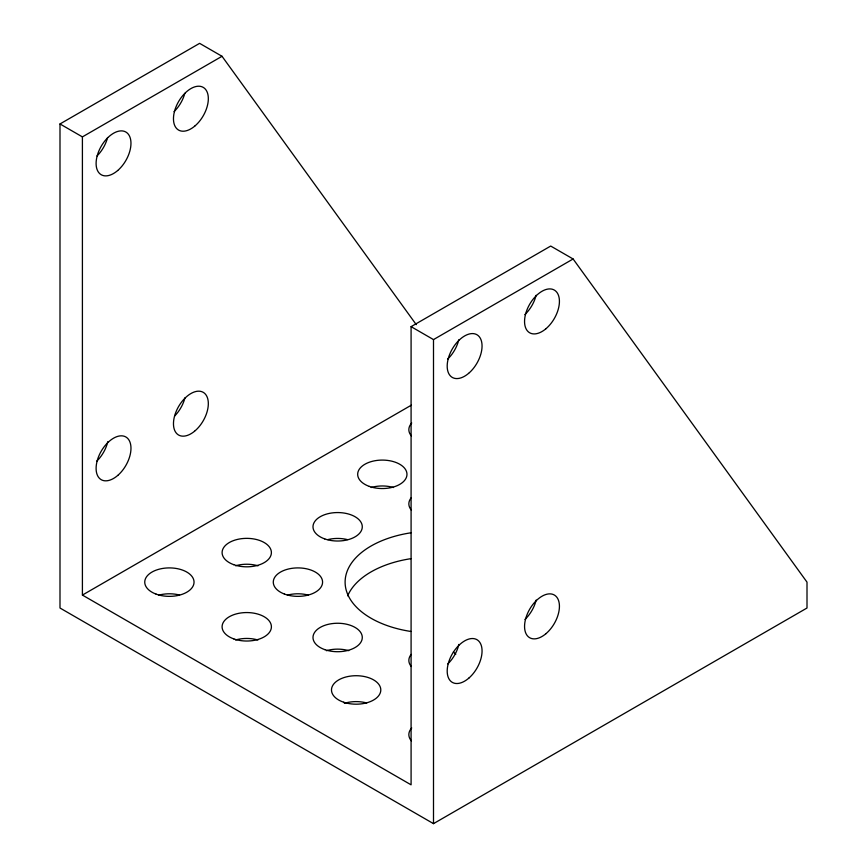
<?xml version="1.0" encoding="UTF-8"?>
<svg xmlns="http://www.w3.org/2000/svg" width="867" height="867" viewBox="0 0 867 867"><rect width="100%" height="100%" fill="white"/><g stroke="black" fill="none" stroke-linecap="round" stroke-linejoin="round"><path stroke-width="1.3" d="M222.028 56.29L82.408 136.888L82.408 595.076L411.088 784.83L411.088 326.653L550.708 246.055L573.109 258.984L807.004 582.136L807.004 608.016L433.5 823.65L59.996 608.016L59.996 123.959L199.616 43.35L222.028 56.29L416.268 324.659M411.088 326.653L433.5 339.593L573.109 258.984M82.408 595.076L411.413 405.127M59.996 123.959L82.408 136.888M433.5 339.593L433.5 823.65M410.98 631.479A88.391 51.034 0 0 1 345.109 582.136A88.391 51.034 0 0 1 410.98 532.793M411.359 435.917A24.644 14.23 0 0 1 411.717 422.998M411.229 509.969A24.644 14.23 0 0 1 411.164 497.842M411.229 666.506A24.644 14.23 0 0 1 411.164 654.39M453.398 652.006A24.644 14.23 0 0 1 455.771 654.303M411.359 740.873A24.644 14.23 0 0 1 411.717 727.955M458.871 644.419A24.644 14.23 -60 0 1 447.849 663.894M536.153 600.083A24.644 14.23 -60 0 1 524.968 619.461M458.795 339.788A24.644 14.23 -60 0 1 447.6 359.176M536.109 295.3A24.644 14.23 -60 0 1 524.838 314.623M347.667 595.835A88.391 51.034 0 0 1 410.98 558.662M326.371 650.705A24.644 14.23 0 0 1 348.751 650.662M287.356 595.152A24.644 14.23 0 0 1 308.349 595.12M327.769 539.621A24.644 14.23 0 0 1 347.353 539.588M158.553 595.228A24.644 14.23 0 0 1 179.545 595.044M344.362 703.332A24.644 14.23 0 0 1 366.741 702.985M235.531 639.998A24.644 14.23 0 0 1 257.911 639.987M235.607 565.772A24.644 14.23 0 0 1 257.987 565.804M371.13 487.514A24.644 14.23 0 0 1 393.51 487.514M184.964 397.801A24.644 14.23 -60 0 1 174.603 416.052M107.79 441.661A24.644 14.23 -60 0 1 96.79 461.157M107.595 137.517A24.644 14.23 -60 0 1 97.05 155.941M184.834 93.311A24.644 14.23 -60 0 1 174.072 111.615M369.331 486.409A24.644 14.23 0 0 0 406.959 474.758A24.644 14.23 0 0 0 370.675 461.775A24.644 14.23 0 0 0 369.331 486.409M324.713 538.906A24.644 14.23 0 0 0 362.276 527.19A24.644 14.23 0 0 0 325.916 514.272A24.644 14.23 0 0 0 324.713 538.906M324.713 649.6A24.644 14.23 0 0 0 362.276 637.884A24.644 14.23 0 0 0 325.916 624.966A24.644 14.23 0 0 0 324.713 649.6M233.787 638.903A24.644 14.23 0 0 0 271.393 627.22A24.644 14.23 0 0 0 235.076 614.259A24.644 14.23 0 0 0 233.787 638.903M284.354 594.014A24.644 14.23 0 0 0 322.535 582.982A24.644 14.23 0 0 0 286.89 569.413A24.644 14.23 0 0 0 284.354 594.014M233.711 564.666A24.644 14.23 0 0 0 271.382 553.07A24.644 14.23 0 0 0 235.152 540.033A24.644 14.23 0 0 0 233.711 564.666M156.082 594.112A24.644 14.23 0 0 0 194.013 582.808A24.644 14.23 0 0 0 158.087 569.489A24.644 14.23 0 0 0 156.082 594.112M343.722 702.248A24.644 14.23 0 0 0 380.797 690.013A24.644 14.23 0 0 0 343.917 677.593A24.644 14.23 0 0 0 343.722 702.248M545.972 633.669A24.644 14.23 -60 0 0 554.696 595.25A24.644 14.23 -60 0 0 525.304 620.187A24.644 14.23 -60 0 0 545.972 633.669M468.852 678.113A24.644 14.23 -60 0 0 477.153 639.803A24.644 14.23 -60 0 0 447.871 665.173A24.644 14.23 -60 0 0 468.852 678.113M545.842 328.821A24.644 14.23 -60 0 0 554.782 290.358A24.644 14.23 -60 0 0 525.337 315.057A24.644 14.23 -60 0 0 545.842 328.821M468.603 373.374A24.644 14.23 -60 0 0 477.327 334.965A24.644 14.23 -60 0 0 447.936 359.892A24.644 14.23 -60 0 0 468.603 373.374M117.804 475.387A24.644 14.23 -60 0 0 126.04 437.087A24.644 14.23 -60 0 0 96.768 462.523A24.644 14.23 -60 0 0 117.804 475.387M194.555 431.235A24.644 14.23 -60 0 0 203.821 392.708A24.644 14.23 -60 0 0 174.31 417.07A24.644 14.23 -60 0 0 194.555 431.235M117.717 170.506A24.644 14.23 -60 0 0 126.094 132.174A24.644 14.23 -60 0 0 96.79 157.458A24.644 14.23 -60 0 0 117.717 170.506M194.728 126.138A24.644 14.23 -60 0 0 203.712 87.675A24.644 14.23 -60 0 0 174.256 112.331A24.644 14.23 -60 0 0 194.728 126.138"/></g></svg>
